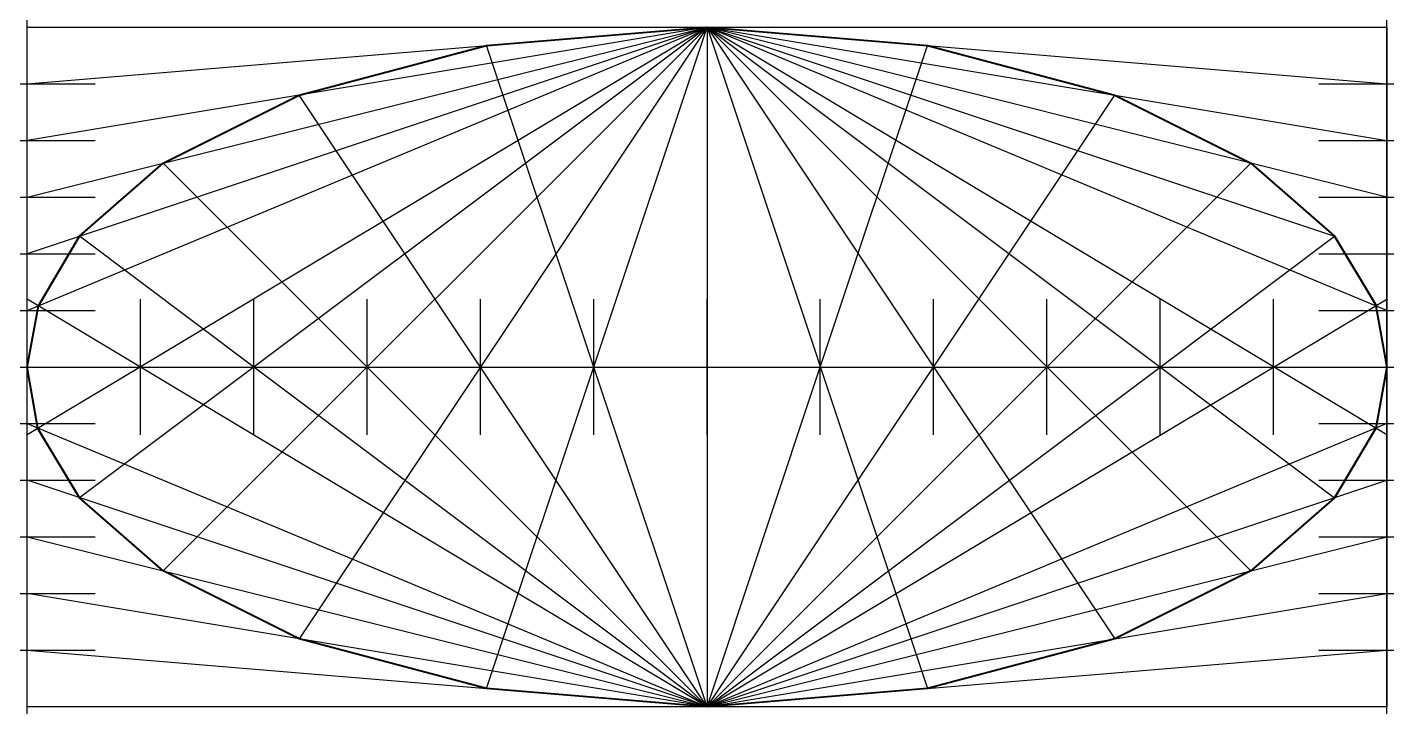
# Model space of a CAD drawing. Header units: inches. Extents: x 11.6 to 31.6, y 5.9 to 15.9.
import ezdxf

# ---------------------------------------------------------------- set-up
doc = ezdxf.new("R2010")
doc.units = ezdxf.units.IN
doc.header["$MEASUREMENT"] = 0
doc.header["$PDMODE"] = 2

msp = doc.modelspace()

# ---------------------------------------------------------------- linework, layer by layer
for p, q in [((11.581, 15.921), (31.581, 15.921)), ((11.581, 5.921), (11.581, 15.921)), ((11.581, 15.088), (21.581, 15.921)), ((21.581, 15.921), (11.581, 14.255)), ((11.581, 13.421), (21.581, 15.921)), ((21.581, 15.921), (11.581, 12.588)), ((11.581, 11.755), (21.581, 15.921)), ((21.581, 15.921), (11.581, 9.921)), ((21.581, 15.921), (12.35, 8.998)), ((13.581, 7.921), (21.581, 15.921)), ((21.581, 15.921), (15.581, 6.921)), ((18.337, 6.192), (21.581, 15.921)), ((21.581, 15.921), (21.581, 5.921)), ((21.581, 15.921), (31.581, 15.088)), ((31.581, 11.755), (21.581, 15.921)), ((21.581, 15.921), (30.811, 12.844)), ((31.581, 13.421), (21.581, 15.921)), ((21.581, 15.921), (31.581, 14.255)), ((21.581, 15.921), (24.824, 6.192)), ((21.581, 15.921), (27.581, 6.921)), ((31.581, 9.921), (21.581, 15.921)), ((21.581, 15.921), (30.811, 8.998)), ((29.581, 7.921), (21.581, 15.921)), ((31.581, 15.921), (31.581, 5.921)), ((19.914, 10.921), (18.337, 15.651)), ((23.247, 10.921), (24.824, 15.651)), ((18.247, 10.921), (15.581, 14.921)), ((24.914, 10.921), (27.581, 14.921)), ((16.581, 10.921), (13.581, 13.921)), ((26.581, 10.921), (29.581, 13.921)), ((14.914, 10.921), (12.35, 12.844)), ((28.247, 10.921), (30.811, 12.844)), ((13.247, 10.921), (11.581, 11.921)), ((29.914, 10.921), (31.581, 11.921)), ((11.581, 10.921), (31.581, 10.921)), ((13.247, 10.921), (13.247, 10.921)), ((13.247, 10.921), (13.247, 10.921)), ((13.247, 10.921), (13.247, 10.921)), ((21.581, 5.921), (13.247, 10.921)), ((21.581, 5.921), (14.914, 10.921)), ((21.581, 5.921), (16.581, 10.921)), ((21.581, 5.921), (18.247, 10.921)), ((21.581, 5.921), (19.914, 10.921)), ((21.581, 5.921), (23.247, 10.921)), ((21.581, 5.921), (24.914, 10.921)), ((21.581, 5.921), (26.581, 10.921)), ((21.581, 5.921), (28.247, 10.921)), ((21.581, 5.921), (29.914, 10.921)), ((11.581, 10.088), (21.581, 5.921)), ((31.581, 10.088), (21.581, 5.921)), ((21.581, 5.921), (11.581, 9.255)), ((21.581, 5.921), (31.581, 9.255)), ((11.581, 8.421), (21.581, 5.921)), ((21.581, 5.921), (31.581, 8.421)), ((21.581, 5.921), (11.581, 7.588)), ((21.581, 5.921), (31.581, 7.588)), ((11.581, 6.755), (21.581, 5.921)), ((21.581, 5.921), (31.581, 6.755)), ((31.581, 5.921), (11.581, 5.921))]:
    msp.add_line(p, q)
at = {"color": 6, "lineweight": 40}
for p, q in [((18.337, 15.651), (21.581, 15.921)), ((21.581, 15.921), (24.824, 15.651)), ((15.581, 14.921), (18.337, 15.651)), ((24.824, 15.651), (27.581, 14.921)), ((13.581, 13.921), (15.581, 14.921)), ((27.581, 14.921), (29.581, 13.921)), ((12.35, 12.844), (13.581, 13.921)), ((29.581, 13.921), (30.811, 12.844)), ((11.745, 11.823), (12.35, 12.844)), ((30.811, 12.844), (31.422, 11.826)), ((11.581, 10.921), (11.745, 11.823)), ((31.417, 11.823), (31.581, 10.921)), ((31.422, 11.826), (31.422, 11.821)), ((11.739, 10.016), (11.581, 10.921)), ((31.581, 10.921), (31.417, 10.02)), ((12.35, 8.998), (11.739, 10.016)), ((31.417, 10.02), (30.811, 8.998)), ((13.581, 7.921), (12.35, 8.998)), ((30.811, 8.998), (29.581, 7.921)), ((15.581, 6.921), (13.581, 7.921)), ((29.581, 7.921), (27.581, 6.921)), ((18.337, 6.192), (15.581, 6.921)), ((27.581, 6.921), (24.824, 6.192)), ((21.581, 5.921), (18.337, 6.192)), ((24.824, 6.192), (21.581, 5.921))]:
    msp.add_line(p, q, dxfattribs=at)
for p in [(11.581, 15.088), (31.581, 15.088), (11.581, 14.255), (31.581, 14.255), (11.581, 13.421), (31.581, 13.421), (11.581, 12.588), (31.581, 12.588), (11.581, 11.755), (31.581, 11.755), (11.581, 10.921), (13.247, 10.921), (14.914, 10.921), (16.581, 10.921), (18.247, 10.921), (19.914, 10.921), (21.581, 10.921), (23.247, 10.921), (24.914, 10.921), (26.581, 10.921), (28.247, 10.921), (29.914, 10.921), (31.581, 10.921), (11.581, 10.088), (31.581, 10.088), (11.581, 9.255), (31.581, 9.255), (11.581, 8.421), (31.581, 8.421), (11.581, 7.588), (31.581, 7.588), (11.581, 6.755), (31.581, 6.755)]:
    msp.add_point(p)

doc.saveas('drawing.dxf')
